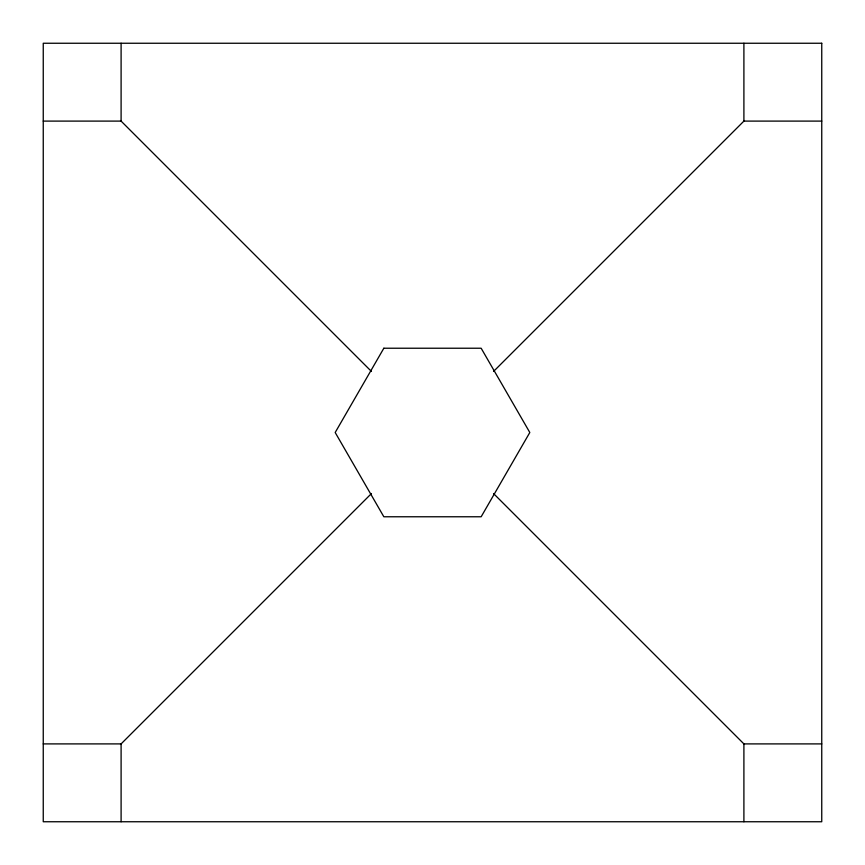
<?xml version="1.0" encoding="UTF-8"?>
<svg xmlns="http://www.w3.org/2000/svg" width="865" height="865" viewBox="0 0 865 865"><rect width="100%" height="100%" fill="white"/><g stroke="black" fill="none" stroke-linecap="round" stroke-linejoin="round"><path stroke-width="1.3" d="M120.527 744.473L371.442 493.558M493.558 371.442L744.473 120.527M43.25 121.1L121.1 121.1L121.1 43.25M821.75 121.1L743.9 121.1L743.9 43.25M43.25 743.9L121.1 743.9L121.1 821.75M821.75 743.9L743.9 743.9L743.9 821.75M120.527 120.527L371.442 371.442M493.558 493.558L744.473 744.473M383.844 348.227L335.188 432.5L383.844 516.773L481.156 516.773L529.812 432.5L481.156 348.227L383.844 348.227M821.75 43.25L43.25 43.25L43.25 821.75L821.75 821.75L821.75 43.25"/></g></svg>
